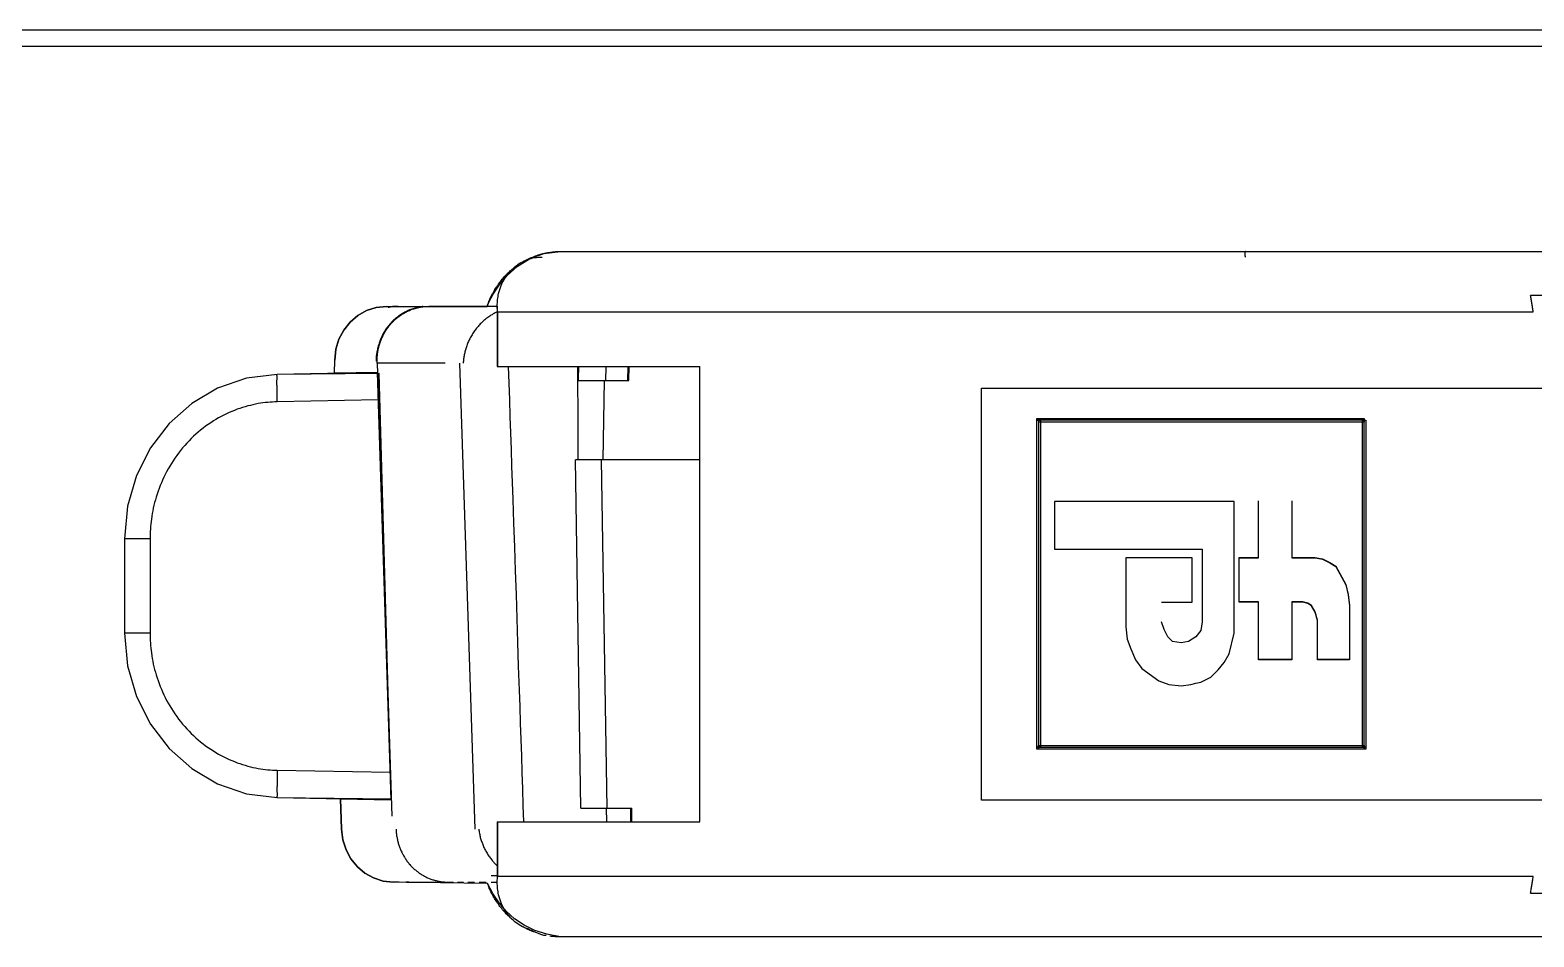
# Model space of a CAD drawing. Header units: metres. Extents: x 0 to 3575, y 0 to 842.
# Drawn here: x 239.18 to 256.01, y 388.03 to 398.17 of the extents above; entities that cross this region are included whole.
import ezdxf

# ---------------------------------------------------------------- set-up
doc = ezdxf.new("R2010")
doc.units = ezdxf.units.M
doc.layers.add('SCHEMATICS', color=7, linetype='Continuous')

msp = doc.modelspace()

# ---------------------------------------------------------------- linework, layer by layer
at = {"layer": 'SCHEMATICS', "color": 7}
for p, q in [((347.314, 398.172), (211.688, 398.172)), ((214.234, 397.994), (346.225, 397.994)), ((245.115, 395.695), (301.421, 395.695)), ((245.115, 395.695), (301.421, 395.695)), ((244.412, 395.02), (244.409, 395.087)), ((257.191, 395.204), (255.97, 395.204)), ((243.168, 395.082), (244.296, 395.082)), ((244.409, 395.082), (243.642, 395.082)), ((244.409, 395.083), (244.409, 394.408)), ((244.412, 395.02), (244.412, 394.408)), ((244.412, 395.02), (256, 395.02)), ((242.587, 394.334), (242.59, 394.48)), ((242.587, 394.334), (242.59, 394.48)), ((243.064, 394.447), (243.228, 389.379)), ((243.827, 394.447), (243.064, 394.447)), ((244.16, 389.235), (243.988, 394.447)), ((243.068, 394.342), (241.947, 394.321)), ((243.087, 394.33), (241.947, 394.321)), ((242.592, 394.334), (242.587, 394.334)), ((243.068, 394.342), (242.592, 394.334)), ((243.221, 389.564), (243.068, 394.342)), ((243.221, 389.576), (243.087, 394.33)), ((244.409, 394.408), (246.675, 394.408)), ((245.317, 394.254), (245.882, 394.254)), ((245.592, 393.365), (245.607, 394.254)), ((245.625, 394.254), (245.627, 394.406)), ((245.87, 394.254), (245.873, 394.408)), ((245.882, 394.254), (245.883, 394.408)), ((246.675, 389.317), (246.675, 394.408)), ((249.825, 389.558), (249.825, 394.166)), ((249.825, 394.166), (279.111, 394.166)), ((243.076, 394.035), (241.947, 394.014)), ((250.446, 393.808), (250.446, 393.828)), ((250.446, 393.828), (250.466, 393.828)), ((250.466, 393.808), (250.446, 393.808)), ((250.446, 390.151), (250.446, 393.808)), ((250.446, 393.808), (250.487, 393.808)), ((250.466, 393.828), (254.109, 393.828)), ((250.466, 393.828), (250.466, 393.808)), ((254.109, 393.788), (250.466, 393.788)), ((250.487, 393.808), (250.487, 390.151)), ((254.089, 390.151), (254.089, 393.808)), ((254.089, 393.808), (254.128, 393.808)), ((254.109, 393.828), (254.109, 393.788)), ((254.128, 393.808), (254.128, 390.151)), ((245.345, 389.47), (245.283, 393.365)), ((246.675, 393.365), (245.283, 393.365)), ((245.638, 389.47), (245.576, 393.365)), ((252.652, 392.901), (250.644, 392.901)), ((250.644, 392.901), (250.644, 392.365)), ((252.652, 391.428), (252.652, 392.901)), ((252.926, 392.273), (252.926, 392.906)), ((252.926, 392.268), (252.926, 392.901)), ((253.298, 392.906), (253.298, 392.273)), ((253.298, 392.901), (253.298, 392.268)), ((240.239, 392.481), (240.239, 391.427)), ((240.239, 392.481), (240.239, 391.427)), ((240.524, 392.481), (240.239, 392.481)), ((240.524, 392.481), (240.524, 391.427)), ((250.644, 392.365), (252.294, 392.365)), ((252.183, 392.268), (251.442, 392.268)), ((251.442, 392.268), (251.442, 391.498)), ((252.183, 391.773), (252.183, 392.268)), ((252.294, 392.365), (252.294, 391.553)), ((252.708, 391.778), (252.708, 392.273)), ((252.708, 392.273), (252.926, 392.273)), ((252.708, 391.773), (252.708, 392.268)), ((252.708, 392.268), (252.926, 392.268)), ((253.298, 392.273), (253.559, 392.273)), ((253.298, 392.268), (253.559, 392.268)), ((253.559, 392.273), (253.642, 392.259)), ((253.559, 392.268), (253.642, 392.255)), ((253.642, 392.259), (253.723, 392.218)), ((253.642, 392.255), (253.723, 392.214)), ((253.723, 392.218), (253.793, 392.177)), ((253.723, 392.214), (253.793, 392.173)), ((253.793, 392.177), (253.903, 391.97)), ((253.793, 392.173), (253.903, 391.966)), ((253.903, 391.97), (253.93, 391.86)), ((253.903, 391.966), (253.93, 391.856)), ((251.841, 391.773), (252.183, 391.773)), ((252.926, 391.778), (252.708, 391.778)), ((252.926, 391.773), (252.708, 391.773)), ((252.926, 391.132), (252.926, 391.778)), ((252.926, 391.127), (252.926, 391.773)), ((253.422, 391.778), (253.298, 391.778)), ((253.298, 391.778), (253.298, 391.132)), ((253.421, 391.773), (253.298, 391.773)), ((253.298, 391.773), (253.298, 391.127)), ((253.477, 391.759), (253.421, 391.773)), ((253.477, 391.764), (253.422, 391.778)), ((253.519, 391.736), (253.477, 391.764)), ((253.519, 391.732), (253.477, 391.759)), ((253.559, 391.667), (253.519, 391.736)), ((253.559, 391.663), (253.519, 391.732)), ((253.93, 391.86), (253.945, 391.736)), ((253.93, 391.856), (253.944, 391.732)), ((253.944, 391.732), (253.944, 391.127)), ((253.945, 391.736), (253.945, 391.132)), ((251.869, 391.469), (251.841, 391.553)), ((252.294, 391.553), (252.282, 391.457)), ((253.587, 391.571), (253.559, 391.667)), ((253.587, 391.567), (253.559, 391.663)), ((253.587, 391.132), (253.587, 391.571)), ((253.587, 391.127), (253.587, 391.567)), ((240.524, 391.427), (240.239, 391.427)), ((251.442, 391.498), (251.455, 391.36)), ((251.91, 391.387), (251.869, 391.469)), ((251.964, 391.333), (251.91, 391.387)), ((252.225, 391.387), (252.143, 391.333)), ((252.282, 391.457), (252.225, 391.387)), ((252.597, 391.196), (252.652, 391.428)), ((251.455, 391.36), (251.497, 391.251)), ((251.497, 391.251), (251.551, 391.127)), ((252.06, 391.319), (251.964, 391.333)), ((252.143, 391.333), (252.06, 391.319)), ((251.551, 391.127), (251.62, 391.03)), ((252.473, 391.016), (252.543, 391.098)), ((252.543, 391.098), (252.597, 391.196)), ((253.298, 391.132), (252.926, 391.132)), ((253.298, 391.127), (252.926, 391.127)), ((253.945, 391.132), (253.587, 391.132)), ((253.944, 391.127), (253.587, 391.127)), ((251.62, 391.03), (251.812, 390.893)), ((251.812, 390.893), (251.923, 390.852)), ((252.225, 390.866), (252.282, 390.88)), ((252.282, 390.88), (252.391, 390.934)), ((252.391, 390.934), (252.473, 391.016)), ((251.923, 390.852), (252.06, 390.838)), ((252.06, 390.838), (252.17, 390.852)), ((252.17, 390.852), (252.225, 390.866)), ((250.487, 390.151), (250.446, 390.151)), ((250.446, 390.131), (250.446, 390.151)), ((250.446, 390.151), (250.466, 390.151)), ((250.466, 390.131), (250.446, 390.131)), ((250.466, 390.131), (250.466, 390.172)), ((250.466, 390.172), (254.109, 390.172)), ((250.466, 390.151), (250.466, 390.131)), ((254.109, 390.131), (250.466, 390.131)), ((254.128, 390.151), (254.089, 390.151)), ((254.109, 390.172), (254.109, 390.131)), ((254.109, 390.131), (254.109, 390.151)), ((254.109, 390.151), (254.128, 390.151)), ((254.128, 390.131), (254.109, 390.131)), ((254.128, 390.151), (254.128, 390.131)), ((241.947, 389.894), (243.212, 389.871)), ((241.947, 389.588), (243.221, 389.576)), ((241.947, 389.588), (243.221, 389.564)), ((242.667, 389.234), (242.656, 389.574)), ((242.656, 389.574), (243.221, 389.564)), ((242.656, 389.574), (242.667, 389.234)), ((279.111, 389.558), (249.825, 389.558)), ((245.345, 389.47), (245.913, 389.47)), ((245.627, 389.47), (245.63, 389.317)), ((245.904, 389.317), (245.902, 389.47)), ((245.916, 389.317), (245.913, 389.47)), ((244.409, 389.317), (244.409, 388.704)), ((244.409, 389.317), (246.675, 389.317)), ((244.412, 389.317), (244.412, 388.704)), ((244.409, 388.712), (244.342, 388.712)), ((244.409, 388.638), (244.412, 388.704)), ((256, 388.704), (244.412, 388.704)), ((244.301, 388.628), (243.245, 388.643)), ((243.311, 388.643), (243.245, 388.643)), ((243.394, 388.643), (243.919, 388.643)), ((243.964, 388.643), (244.032, 388.643)), ((244.079, 388.643), (244.154, 388.643)), ((244.206, 388.643), (244.285, 388.643)), ((244.34, 388.643), (244.409, 388.643)), ((255.97, 388.52), (257.191, 388.52)), ((301.421, 388.03), (245.115, 388.03)), ((301.421, 388.03), (245.115, 388.03))]:
    msp.add_line(p, q, dxfattribs=at)
for points in [[(244.296, 395.082), (244.318, 395.137), (244.362, 395.22), (244.43, 395.32), (244.52, 395.427), (244.633, 395.528), (244.77, 395.614), (244.93, 395.674), (245.115, 395.695)], [(244.605, 395.524), (244.621, 395.537), (244.638, 395.549), (244.655, 395.561), (244.673, 395.571), (244.692, 395.581), (244.71, 395.59), (244.729, 395.598), (244.749, 395.605)], [(244.728, 395.598), (244.743, 395.606), (244.758, 395.614), (244.774, 395.621), (244.789, 395.628), (244.805, 395.634), (244.82, 395.641), (244.835, 395.646), (244.851, 395.652)], [(244.749, 395.605), (244.768, 395.612), (244.788, 395.618), (244.808, 395.623), (244.829, 395.627), (244.849, 395.63), (244.87, 395.632), (244.891, 395.634), (244.912, 395.634)], [(244.851, 395.652), (244.859, 395.655), (244.868, 395.657), (244.876, 395.66), (244.884, 395.662), (244.892, 395.664), (244.9, 395.667), (244.908, 395.669), (244.916, 395.671)], [(244.916, 395.671), (244.924, 395.673), (244.932, 395.675), (244.941, 395.676), (244.949, 395.678), (244.957, 395.68), (244.965, 395.681), (244.973, 395.683), (244.982, 395.684)], [(244.982, 395.684), (244.99, 395.685), (244.999, 395.686), (245.007, 395.688), (245.015, 395.689), (245.023, 395.69), (245.031, 395.691), (245.039, 395.691), (245.048, 395.692)], [(245.048, 395.692), (245.056, 395.693), (245.064, 395.694), (245.073, 395.694), (245.081, 395.694), (245.089, 395.695), (245.098, 395.695), (245.106, 395.695), (245.115, 395.695)], [(252.784, 395.695), (252.779, 395.694), (252.776, 395.691), (252.774, 395.687), (252.773, 395.681), (252.773, 395.674), (252.774, 395.667), (252.774, 395.66), (252.775, 395.652)], [(252.775, 395.652), (252.775, 395.65), (252.775, 395.647), (252.776, 395.645), (252.776, 395.642), (252.776, 395.64), (252.776, 395.638), (252.776, 395.636), (252.776, 395.634)], [(244.422, 395.331), (244.432, 395.345), (244.442, 395.359), (244.452, 395.372), (244.463, 395.385), (244.474, 395.398), (244.486, 395.411), (244.498, 395.423), (244.51, 395.435)], [(244.494, 395.395), (244.505, 395.413), (244.517, 395.431), (244.53, 395.448), (244.544, 395.465), (244.558, 395.481), (244.573, 395.496), (244.589, 395.51), (244.605, 395.524)], [(244.51, 395.435), (244.519, 395.444), (244.528, 395.453), (244.536, 395.462), (244.545, 395.47), (244.554, 395.478), (244.563, 395.486), (244.572, 395.493), (244.581, 395.501)], [(244.349, 395.212), (244.353, 395.22), (244.357, 395.227), (244.361, 395.234), (244.365, 395.242), (244.369, 395.249), (244.373, 395.257), (244.378, 395.265), (244.382, 395.272)], [(244.382, 395.272), (244.387, 395.28), (244.392, 395.287), (244.397, 395.295), (244.402, 395.302), (244.407, 395.309), (244.412, 395.317), (244.417, 395.324), (244.422, 395.331)], [(244.424, 395.225), (244.43, 395.248), (244.436, 395.27), (244.444, 395.292), (244.452, 395.314), (244.461, 395.335), (244.471, 395.355), (244.482, 395.376), (244.494, 395.395)], [(244.296, 395.082), (244.299, 395.091), (244.301, 395.099), (244.304, 395.107), (244.307, 395.115), (244.31, 395.123), (244.313, 395.132), (244.316, 395.14), (244.32, 395.147)], [(244.32, 395.147), (244.323, 395.156), (244.327, 395.164), (244.33, 395.172), (244.334, 395.18), (244.338, 395.188), (244.341, 395.196), (244.345, 395.204), (244.349, 395.212)], [(244.409, 395.087), (244.409, 395.105), (244.41, 395.123), (244.411, 395.14), (244.412, 395.157), (244.414, 395.174), (244.417, 395.191), (244.42, 395.208), (244.424, 395.225)], [(255.985, 395.113), (255.983, 395.125), (255.981, 395.136), (255.979, 395.147), (255.977, 395.159), (255.976, 395.17), (255.974, 395.181), (255.972, 395.193), (255.97, 395.204)], [(256, 395.02), (255.998, 395.032), (255.996, 395.043), (255.994, 395.055), (255.992, 395.067), (255.991, 395.079), (255.989, 395.091), (255.987, 395.102), (255.985, 395.113)], [(242.59, 394.48), (242.603, 394.602), (242.637, 394.715), (242.691, 394.817), (242.762, 394.906), (242.847, 394.98), (242.945, 395.035), (243.053, 395.07), (243.168, 395.082)], [(243.168, 395.082), (243.053, 395.07), (242.945, 395.035), (242.847, 394.98), (242.762, 394.906), (242.691, 394.817), (242.637, 394.715), (242.603, 394.602), (242.59, 394.48)], [(243.244, 395.079), (243.238, 395.079), (243.231, 395.078), (243.224, 395.076), (243.217, 395.075), (243.21, 395.074), (243.203, 395.072), (243.196, 395.071), (243.189, 395.069)], [(243.197, 394.861), (243.204, 394.869), (243.211, 394.878), (243.218, 394.886), (243.225, 394.895), (243.233, 394.903), (243.241, 394.91), (243.249, 394.918), (243.256, 394.926)], [(243.314, 394.981), (243.303, 394.972), (243.291, 394.963), (243.28, 394.955), (243.269, 394.945), (243.259, 394.936), (243.248, 394.926), (243.237, 394.916), (243.226, 394.906)], [(243.3, 395.082), (243.293, 395.082), (243.286, 395.082), (243.279, 395.082), (243.272, 395.082), (243.265, 395.081), (243.258, 395.081), (243.251, 395.08), (243.244, 395.079)], [(243.256, 394.926), (243.264, 394.933), (243.272, 394.941), (243.28, 394.948), (243.289, 394.955), (243.297, 394.961), (243.306, 394.968), (243.315, 394.974), (243.324, 394.98)], [(243.413, 395.036), (243.401, 395.03), (243.388, 395.024), (243.375, 395.017), (243.362, 395.01), (243.35, 395.003), (243.338, 394.996), (243.326, 394.988), (243.314, 394.981)], [(243.324, 394.98), (243.333, 394.986), (243.341, 394.992), (243.35, 394.998), (243.359, 395.004), (243.369, 395.009), (243.378, 395.014), (243.388, 395.019), (243.397, 395.023)], [(243.397, 395.023), (243.407, 395.028), (243.416, 395.033), (243.426, 395.037), (243.436, 395.042), (243.446, 395.046), (243.455, 395.049), (243.465, 395.053), (243.474, 395.055)], [(243.521, 395.069), (243.507, 395.067), (243.494, 395.063), (243.48, 395.06), (243.467, 395.056), (243.453, 395.052), (243.44, 395.047), (243.427, 395.042), (243.413, 395.036)], [(243.474, 395.055), (243.48, 395.057), (243.486, 395.059), (243.491, 395.06), (243.497, 395.062), (243.502, 395.063), (243.507, 395.065), (243.512, 395.066), (243.517, 395.067)], [(243.517, 395.067), (243.522, 395.069), (243.527, 395.07), (243.532, 395.071), (243.537, 395.072), (243.543, 395.073), (243.548, 395.074), (243.553, 395.075), (243.558, 395.076)], [(243.576, 395.079), (243.569, 395.079), (243.562, 395.078), (243.555, 395.076), (243.548, 395.075), (243.542, 395.074), (243.535, 395.072), (243.528, 395.071), (243.521, 395.069)], [(243.558, 395.076), (243.568, 395.077), (243.577, 395.078), (243.586, 395.079), (243.595, 395.08), (243.605, 395.081), (243.614, 395.081), (243.624, 395.081), (243.633, 395.081)], [(244.303, 394.959), (244.292, 394.95), (244.281, 394.942), (244.271, 394.933), (244.26, 394.924), (244.25, 394.915), (244.239, 394.905), (244.229, 394.896), (244.219, 394.886)], [(244.4, 395.016), (244.387, 395.01), (244.375, 395.004), (244.362, 394.997), (244.35, 394.989), (244.338, 394.982), (244.326, 394.974), (244.314, 394.966), (244.303, 394.959)], [(244.409, 395.021), (244.408, 395.02), (244.407, 395.019), (244.405, 395.019), (244.404, 395.018), (244.403, 395.018), (244.402, 395.018), (244.401, 395.017), (244.4, 395.016)], [(243.155, 394.815), (243.147, 394.802), (243.14, 394.79), (243.132, 394.777), (243.125, 394.764), (243.119, 394.751), (243.113, 394.738), (243.107, 394.724), (243.101, 394.711)], [(243.109, 394.709), (243.114, 394.719), (243.118, 394.729), (243.123, 394.739), (243.127, 394.749), (243.132, 394.759), (243.137, 394.769), (243.142, 394.779), (243.147, 394.789)], [(243.147, 394.789), (243.153, 394.798), (243.159, 394.807), (243.165, 394.816), (243.171, 394.825), (243.177, 394.834), (243.184, 394.843), (243.19, 394.852), (243.197, 394.861)], [(243.226, 394.906), (243.217, 394.895), (243.208, 394.884), (243.198, 394.873), (243.189, 394.862), (243.18, 394.85), (243.171, 394.839), (243.163, 394.827), (243.155, 394.815)], [(244.154, 394.807), (244.147, 394.796), (244.14, 394.786), (244.133, 394.775), (244.127, 394.765), (244.12, 394.754), (244.114, 394.743), (244.107, 394.731), (244.101, 394.72)], [(244.219, 394.886), (244.211, 394.877), (244.202, 394.867), (244.194, 394.858), (244.186, 394.848), (244.178, 394.838), (244.169, 394.828), (244.162, 394.817), (244.154, 394.807)], [(243.068, 394.597), (243.066, 394.589), (243.064, 394.582), (243.062, 394.574), (243.061, 394.566), (243.06, 394.559), (243.058, 394.551), (243.057, 394.543), (243.057, 394.536)], [(243.067, 394.537), (243.068, 394.548), (243.069, 394.559), (243.071, 394.57), (243.073, 394.581), (243.075, 394.592), (243.077, 394.603), (243.08, 394.614), (243.082, 394.625)], [(243.101, 394.711), (243.096, 394.697), (243.091, 394.683), (243.086, 394.669), (243.082, 394.654), (243.077, 394.64), (243.074, 394.626), (243.07, 394.611), (243.068, 394.597)], [(243.082, 394.625), (243.085, 394.635), (243.088, 394.646), (243.091, 394.656), (243.094, 394.667), (243.098, 394.678), (243.102, 394.688), (243.105, 394.698), (243.109, 394.709)], [(244.064, 394.631), (244.06, 394.619), (244.056, 394.608), (244.052, 394.597), (244.049, 394.585), (244.047, 394.574), (244.044, 394.562), (244.042, 394.551), (244.04, 394.54)], [(244.101, 394.72), (244.096, 394.709), (244.091, 394.699), (244.086, 394.688), (244.081, 394.677), (244.076, 394.665), (244.072, 394.654), (244.068, 394.642), (244.064, 394.631)], [(243.057, 394.536), (243.055, 394.527), (243.054, 394.519), (243.054, 394.51), (243.053, 394.502), (243.052, 394.494), (243.052, 394.485), (243.052, 394.477), (243.052, 394.468)], [(243.064, 394.447), (243.063, 394.458), (243.063, 394.469), (243.063, 394.481), (243.064, 394.492), (243.064, 394.503), (243.065, 394.515), (243.065, 394.526), (243.067, 394.537)], [(244.04, 394.54), (244.038, 394.528), (244.036, 394.517), (244.034, 394.505), (244.032, 394.494), (244.031, 394.482), (244.03, 394.47), (244.028, 394.458), (244.027, 394.447)], [(241.947, 394.321), (241.601, 394.278), (241.28, 394.167), (240.99, 393.996), (240.737, 393.771), (240.529, 393.499), (240.372, 393.189), (240.273, 392.847), (240.239, 392.481)], [(241.947, 394.321), (241.601, 394.278), (241.28, 394.167), (240.99, 393.996), (240.737, 393.771), (240.529, 393.499), (240.372, 393.189), (240.273, 392.847), (240.239, 392.481)], [(241.945, 394.306), (241.944, 394.308), (241.944, 394.311), (241.943, 394.313), (241.943, 394.316), (241.944, 394.318), (241.944, 394.319), (241.945, 394.32), (241.947, 394.321)], [(241.945, 394.195), (241.944, 394.204), (241.944, 394.212), (241.944, 394.221), (241.944, 394.23), (241.944, 394.239), (241.944, 394.247), (241.944, 394.255), (241.945, 394.263)], [(241.945, 394.263), (241.946, 394.267), (241.946, 394.272), (241.947, 394.277), (241.947, 394.282), (241.947, 394.287), (241.947, 394.293), (241.946, 394.299), (241.945, 394.306)], [(244.587, 392.927), (244.58, 393.111), (244.573, 393.296), (244.567, 393.481), (244.561, 393.666), (244.554, 393.852), (244.548, 394.037), (244.542, 394.223), (244.536, 394.408)], [(245.31, 394.254), (245.31, 394.273), (245.31, 394.292), (245.31, 394.312), (245.31, 394.331), (245.309, 394.35), (245.309, 394.369), (245.309, 394.389), (245.309, 394.408)], [(245.31, 394.224), (245.31, 394.228), (245.31, 394.231), (245.31, 394.235), (245.31, 394.239), (245.31, 394.243), (245.31, 394.246), (245.31, 394.25), (245.31, 394.254)], [(245.317, 394.254), (245.318, 394.273), (245.318, 394.292), (245.319, 394.312), (245.319, 394.331), (245.32, 394.35), (245.32, 394.369), (245.32, 394.389), (245.32, 394.408)], [(241.945, 394.11), (241.945, 394.12), (241.945, 394.131), (241.945, 394.141), (241.945, 394.152), (241.945, 394.162), (241.945, 394.173), (241.945, 394.184), (241.945, 394.195)], [(241.947, 394.014), (241.947, 394.026), (241.947, 394.038), (241.946, 394.05), (241.946, 394.062), (241.946, 394.074), (241.945, 394.086), (241.945, 394.098), (241.945, 394.11)], [(245.315, 393.365), (245.315, 393.473), (245.315, 393.58), (245.314, 393.687), (245.313, 393.794), (245.313, 393.902), (245.312, 394.009), (245.311, 394.116), (245.31, 394.224)], [(241.5, 393.931), (241.47, 393.919), (241.439, 393.907), (241.409, 393.894), (241.379, 393.88), (241.349, 393.865), (241.32, 393.85), (241.29, 393.835), (241.261, 393.818)], [(241.733, 393.994), (241.704, 393.988), (241.675, 393.982), (241.646, 393.975), (241.617, 393.968), (241.587, 393.96), (241.558, 393.951), (241.529, 393.941), (241.5, 393.931)], [(241.947, 394.014), (241.92, 394.013), (241.893, 394.012), (241.866, 394.01), (241.84, 394.008), (241.813, 394.005), (241.786, 394.002), (241.76, 393.998), (241.733, 393.994)], [(241.261, 393.818), (241.232, 393.8), (241.203, 393.781), (241.174, 393.761), (241.145, 393.741), (241.117, 393.72), (241.09, 393.698), (241.063, 393.676), (241.037, 393.653)], [(250.466, 390.151), (254.109, 390.151), (254.109, 393.808), (250.466, 393.808), (250.466, 390.151)], [(241.037, 393.653), (241.011, 393.629), (240.985, 393.604), (240.96, 393.579), (240.935, 393.553), (240.911, 393.526), (240.888, 393.499), (240.865, 393.471), (240.843, 393.442)], [(240.843, 393.442), (240.822, 393.414), (240.802, 393.385), (240.782, 393.356), (240.763, 393.326), (240.744, 393.295), (240.726, 393.264), (240.709, 393.233), (240.693, 393.201)], [(240.693, 393.201), (240.678, 393.171), (240.664, 393.14), (240.65, 393.109), (240.637, 393.078), (240.625, 393.046), (240.613, 393.014), (240.602, 392.982), (240.592, 392.949)], [(240.592, 392.949), (240.583, 392.919), (240.575, 392.888), (240.567, 392.857), (240.56, 392.826), (240.554, 392.796), (240.548, 392.765), (240.543, 392.734), (240.539, 392.703)], [(244.658, 390.791), (244.648, 391.057), (244.639, 391.324), (244.63, 391.591), (244.622, 391.858), (244.613, 392.125), (244.604, 392.392), (244.595, 392.659), (244.587, 392.927)], [(240.539, 392.703), (240.535, 392.675), (240.532, 392.648), (240.529, 392.62), (240.527, 392.592), (240.526, 392.564), (240.525, 392.536), (240.524, 392.508), (240.524, 392.481)], [(240.239, 391.427), (240.273, 391.061), (240.372, 390.719), (240.529, 390.409), (240.737, 390.138), (240.99, 389.913), (241.28, 389.742), (241.601, 389.631), (241.947, 389.588)], [(240.239, 391.427), (240.273, 391.061), (240.372, 390.719), (240.529, 390.409), (240.737, 390.138), (240.99, 389.913), (241.28, 389.742), (241.601, 389.631), (241.947, 389.588)], [(240.524, 391.427), (240.524, 391.399), (240.525, 391.371), (240.526, 391.344), (240.527, 391.316), (240.529, 391.289), (240.532, 391.261), (240.535, 391.234), (240.539, 391.206)], [(240.539, 391.206), (240.543, 391.175), (240.548, 391.144), (240.554, 391.113), (240.56, 391.082), (240.567, 391.052), (240.575, 391.021), (240.583, 390.991), (240.592, 390.96)], [(240.592, 390.96), (240.602, 390.928), (240.613, 390.896), (240.625, 390.864), (240.637, 390.832), (240.65, 390.8), (240.664, 390.769), (240.678, 390.737), (240.693, 390.707)], [(244.707, 389.317), (244.7, 389.501), (244.694, 389.685), (244.688, 389.869), (244.682, 390.054), (244.676, 390.238), (244.67, 390.422), (244.664, 390.606), (244.658, 390.791)], [(240.693, 390.707), (240.709, 390.675), (240.726, 390.644), (240.744, 390.614), (240.763, 390.584), (240.782, 390.554), (240.802, 390.524), (240.822, 390.495), (240.843, 390.467)], [(240.843, 390.467), (240.865, 390.438), (240.888, 390.41), (240.911, 390.383), (240.935, 390.357), (240.96, 390.331), (240.985, 390.306), (241.011, 390.281), (241.037, 390.258)], [(241.037, 390.258), (241.063, 390.234), (241.09, 390.211), (241.117, 390.189), (241.145, 390.168), (241.174, 390.147), (241.203, 390.128), (241.232, 390.11), (241.261, 390.092)], [(241.261, 390.092), (241.29, 390.075), (241.32, 390.059), (241.349, 390.044), (241.379, 390.029), (241.409, 390.015), (241.439, 390.002), (241.47, 389.99), (241.5, 389.978)], [(241.5, 389.978), (241.529, 389.968), (241.558, 389.958), (241.587, 389.949), (241.617, 389.941), (241.646, 389.933), (241.675, 389.926), (241.704, 389.92), (241.733, 389.915)], [(241.733, 389.915), (241.76, 389.91), (241.786, 389.906), (241.813, 389.903), (241.84, 389.9), (241.866, 389.898), (241.893, 389.896), (241.92, 389.895), (241.947, 389.894)], [(241.947, 389.894), (241.947, 389.882), (241.947, 389.87), (241.946, 389.858), (241.946, 389.846), (241.946, 389.834), (241.945, 389.822), (241.945, 389.811), (241.945, 389.799)], [(241.945, 389.715), (241.944, 389.706), (241.944, 389.697), (241.944, 389.688), (241.944, 389.679), (241.944, 389.67), (241.944, 389.662), (241.944, 389.654), (241.945, 389.646)], [(241.945, 389.799), (241.945, 389.789), (241.945, 389.778), (241.945, 389.768), (241.945, 389.757), (241.945, 389.747), (241.945, 389.736), (241.945, 389.726), (241.945, 389.715)], [(241.945, 389.603), (241.944, 389.6), (241.944, 389.597), (241.943, 389.595), (241.943, 389.593), (241.944, 389.591), (241.944, 389.589), (241.945, 389.588), (241.947, 389.588)], [(241.945, 389.646), (241.946, 389.641), (241.946, 389.637), (241.947, 389.632), (241.947, 389.627), (241.947, 389.622), (241.947, 389.616), (241.946, 389.61), (241.945, 389.603)], [(243.245, 388.643), (243.131, 388.654), (243.025, 388.689), (242.928, 388.743), (242.843, 388.815), (242.772, 388.902), (242.718, 389.003), (242.682, 389.114), (242.667, 389.234)], [(242.667, 389.234), (242.682, 389.114), (242.718, 389.003), (242.772, 388.902), (242.843, 388.815), (242.928, 388.743), (243.025, 388.689), (243.131, 388.654), (243.245, 388.643)], [(243.276, 389.234), (243.277, 389.224), (243.277, 389.214), (243.278, 389.203), (243.279, 389.193), (243.28, 389.182), (243.281, 389.171), (243.283, 389.161), (243.285, 389.15)], [(244.202, 389.234), (244.204, 389.223), (244.205, 389.211), (244.207, 389.2), (244.209, 389.188), (244.212, 389.177), (244.214, 389.165), (244.216, 389.154), (244.219, 389.142)], [(243.285, 389.15), (243.287, 389.14), (243.289, 389.129), (243.292, 389.118), (243.294, 389.108), (243.296, 389.098), (243.299, 389.087), (243.301, 389.077), (243.303, 389.066)], [(243.303, 389.066), (243.307, 389.056), (243.311, 389.046), (243.315, 389.036), (243.319, 389.027), (243.323, 389.017), (243.327, 389.007), (243.331, 388.997), (243.335, 388.987)], [(244.219, 389.142), (244.222, 389.131), (244.226, 389.119), (244.23, 389.108), (244.234, 389.097), (244.238, 389.086), (244.242, 389.075), (244.246, 389.064), (244.251, 389.053)], [(244.251, 389.053), (244.256, 389.042), (244.26, 389.03), (244.265, 389.019), (244.271, 389.008), (244.276, 388.997), (244.282, 388.987), (244.288, 388.976), (244.295, 388.965)], [(243.335, 388.987), (243.34, 388.978), (243.344, 388.968), (243.349, 388.959), (243.354, 388.95), (243.359, 388.941), (243.364, 388.932), (243.37, 388.923), (243.375, 388.914)], [(243.375, 388.914), (243.381, 388.905), (243.386, 388.896), (243.392, 388.887), (243.398, 388.878), (243.405, 388.87), (243.411, 388.862), (243.418, 388.854), (243.424, 388.845)], [(244.295, 388.965), (244.301, 388.955), (244.308, 388.945), (244.314, 388.934), (244.322, 388.924), (244.329, 388.914), (244.336, 388.905), (244.344, 388.895), (244.352, 388.885)], [(244.352, 388.885), (244.359, 388.877), (244.365, 388.869), (244.372, 388.861), (244.379, 388.853), (244.386, 388.846), (244.393, 388.838), (244.4, 388.831), (244.408, 388.824)], [(243.424, 388.845), (243.431, 388.838), (243.438, 388.83), (243.445, 388.822), (243.453, 388.815), (243.46, 388.807), (243.468, 388.8), (243.475, 388.793), (243.483, 388.785)], [(243.483, 388.785), (243.492, 388.779), (243.5, 388.772), (243.508, 388.766), (243.516, 388.76), (243.524, 388.754), (243.532, 388.748), (243.54, 388.742), (243.548, 388.737)], [(243.548, 388.737), (243.557, 388.731), (243.566, 388.725), (243.575, 388.72), (243.584, 388.715), (243.593, 388.71), (243.602, 388.705), (243.611, 388.7), (243.62, 388.696)], [(243.62, 388.696), (243.629, 388.691), (243.638, 388.688), (243.648, 388.684), (243.657, 388.68), (243.667, 388.677), (243.677, 388.673), (243.686, 388.67), (243.696, 388.668)], [(255.985, 388.612), (255.987, 388.623), (255.989, 388.635), (255.991, 388.647), (255.992, 388.658), (255.994, 388.67), (255.996, 388.681), (255.998, 388.693), (256, 388.704)], [(243.384, 388.646), (243.388, 388.645), (243.392, 388.645), (243.396, 388.645), (243.399, 388.645), (243.403, 388.644), (243.407, 388.644), (243.41, 388.644), (243.414, 388.644)], [(243.414, 388.644), (243.418, 388.643), (243.422, 388.643), (243.426, 388.643), (243.429, 388.643), (243.433, 388.643), (243.437, 388.643), (243.441, 388.643), (243.444, 388.643)], [(243.696, 388.668), (243.706, 388.664), (243.715, 388.661), (243.725, 388.659), (243.735, 388.656), (243.745, 388.654), (243.755, 388.652), (243.765, 388.65), (243.775, 388.649)], [(243.775, 388.649), (243.785, 388.647), (243.795, 388.646), (243.805, 388.645), (243.815, 388.644), (243.825, 388.643), (243.834, 388.643), (243.844, 388.643), (243.854, 388.643)], [(245.115, 388.03), (244.963, 388.059), (244.828, 388.103), (244.708, 388.161), (244.602, 388.232), (244.51, 388.316), (244.429, 388.41), (244.36, 388.514), (244.301, 388.628)], [(244.341, 388.528), (244.336, 388.54), (244.33, 388.552), (244.325, 388.564), (244.319, 388.576), (244.314, 388.589), (244.309, 388.602), (244.305, 388.615), (244.301, 388.628)], [(244.405, 388.421), (244.396, 388.433), (244.387, 388.447), (244.379, 388.46), (244.371, 388.473), (244.363, 388.486), (244.356, 388.5), (244.348, 388.514), (244.341, 388.528)], [(244.424, 388.501), (244.42, 388.517), (244.417, 388.534), (244.414, 388.551), (244.412, 388.568), (244.411, 388.585), (244.41, 388.603), (244.409, 388.62), (244.409, 388.638)], [(255.97, 388.52), (255.972, 388.532), (255.974, 388.543), (255.976, 388.555), (255.977, 388.566), (255.979, 388.578), (255.981, 388.589), (255.983, 388.6), (255.985, 388.612)], [(244.478, 388.323), (244.468, 388.334), (244.458, 388.346), (244.449, 388.358), (244.439, 388.37), (244.431, 388.382), (244.422, 388.395), (244.413, 388.408), (244.405, 388.421)], [(244.494, 388.329), (244.482, 388.349), (244.471, 388.369), (244.461, 388.39), (244.452, 388.411), (244.444, 388.433), (244.436, 388.455), (244.43, 388.478), (244.424, 388.501)], [(244.565, 388.237), (244.554, 388.247), (244.543, 388.257), (244.532, 388.267), (244.521, 388.278), (244.51, 388.289), (244.499, 388.3), (244.488, 388.311), (244.478, 388.323)], [(244.605, 388.2), (244.589, 388.214), (244.573, 388.229), (244.558, 388.244), (244.544, 388.26), (244.53, 388.277), (244.517, 388.294), (244.505, 388.311), (244.494, 388.329)], [(244.582, 388.222), (244.58, 388.224), (244.578, 388.226), (244.576, 388.227), (244.574, 388.229), (244.571, 388.231), (244.569, 388.233), (244.567, 388.235), (244.565, 388.237)], [(244.749, 388.119), (244.729, 388.126), (244.71, 388.135), (244.692, 388.144), (244.673, 388.153), (244.655, 388.164), (244.638, 388.175), (244.621, 388.187), (244.605, 388.2)], [(244.769, 388.106), (244.76, 388.11), (244.751, 388.114), (244.742, 388.118), (244.733, 388.123), (244.725, 388.127), (244.716, 388.132), (244.708, 388.136), (244.7, 388.141)], [(244.954, 388.045), (244.931, 388.047), (244.906, 388.054), (244.878, 388.064), (244.85, 388.075), (244.822, 388.088), (244.795, 388.1), (244.77, 388.11), (244.749, 388.119)], [(244.823, 388.083), (244.816, 388.086), (244.809, 388.089), (244.802, 388.092), (244.796, 388.094), (244.789, 388.097), (244.782, 388.1), (244.775, 388.103), (244.769, 388.106)], [(245.115, 388.03), (245.1, 388.03), (245.085, 388.03), (245.071, 388.031), (245.056, 388.032), (245.041, 388.033), (245.027, 388.034), (245.012, 388.036), (244.998, 388.038)]]:
    msp.add_lwpolyline(points, dxfattribs=at)

doc.saveas('drawing.dxf')
